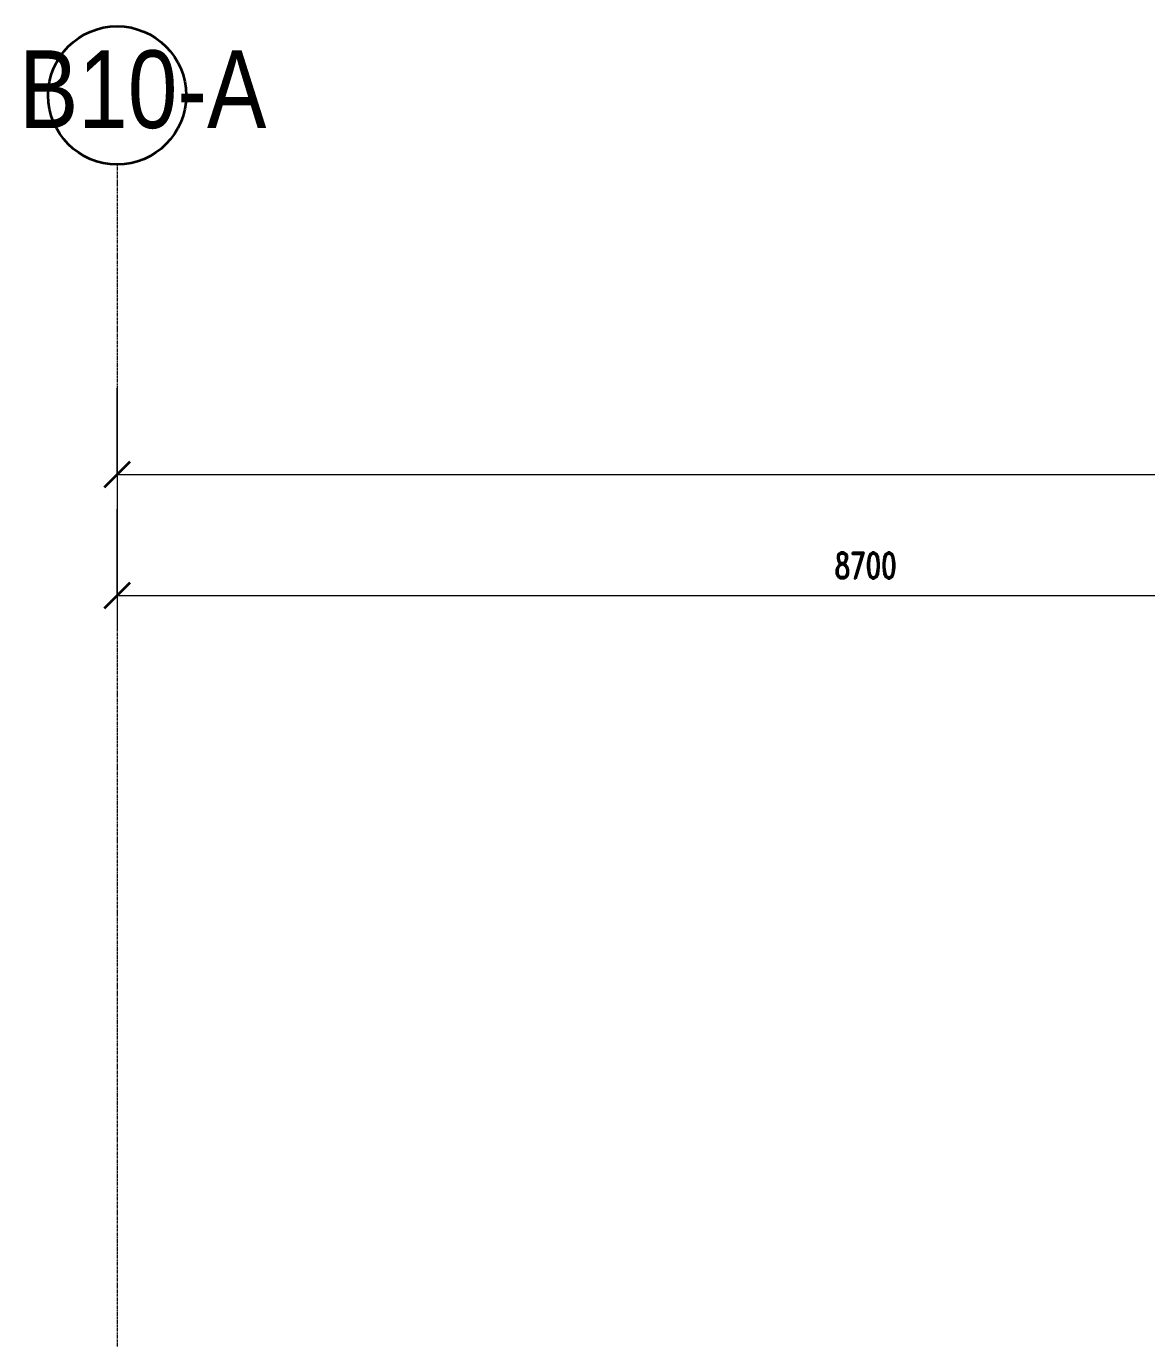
# Model space of a CAD drawing. Header units: millimetres. Extents: x 168964 to 234689, y -27981 to 8299.
# Drawn here: x 190555 to 197041, y 702 to 8299 of the extents above; entities that cross this region are included whole.
import ezdxf

# ---------------------------------------------------------------- set-up
doc = ezdxf.new("R2010")
doc.units = ezdxf.units.MM
doc.linetypes.add('轴网线', pattern=[22.24, 12.7, -3.18, 3.18, -3.18])
for name, color, linetype, lineweight in [('A-____-____-DIMS', 7, 'Continuous', 5), ('A-____-____-DIMS-100', 7, 'Continuous', 5), ('S-GRID-____-IDEN', 7, 'Continuous', 5), ('S-GRID-____-OTLN', 7, 'Continuous', 5)]:
    doc.layers.add(name, color=color, linetype=linetype, lineweight=lineweight)
doc.styles.add('RomanD', font='romand__.ttf', dxfattribs={"width": 0.7, "height": 150})
doc.styles.add('TJ_FangSong_Narrow_3', font='', dxfattribs={"height": 450})
doc.styles.get('TJ_FangSong_Narrow_3').set_extended_font_data('TJ_FangSong_Narrow')
doc.dimstyles.new('对角线_-_1_5mm_RomanD_1_20_1', dxfattribs={"dimscale": 304.8, "dimtxt": 150.53621, "dimasz": 0.492126, "dimexe": 0.656168, "dimexo": 0.0625, "dimgap": 0.164042, "dimtad": 1, "dimdec": 0, "dimzin": 0, "dimdsep": 46, "dimtxsty": 'RomanD', "dimblk1": 'OBLIQUE', "dimblk2": 'OBLIQUE', "dimsah": 1, "dimcen": 0.09, "dimazin": 0, "dimtfac": 1, "dimtdec": 4, "dimtix": 1, "dimtmove": 0, "dimatfit": 3, "dimfxl": 1.64042, "dimfxlon": 1, "dimtvp": 1, "dimtolj": 1, "dimtzin": 0, "dimarcsym": 2})

# ---------------------------------------------------------------- blocks, each defined once
blk = doc.blocks.new('DIMBLOCK11-ELV_3F')
at = {"layer": 'A-____-____-DIMS-100', "color": 250, "true_color": 0x444444, "transparency": 16777216}
for p, q in [((156600, 6204.1), (156600, 5504.1)), ((156600, 5704.1), (156600, 6204.1)), ((191400, 2583.4), (191400, 5904.1)), ((156600, 5704.1), (191400, 5704.1)), ((191400, 5704.1), (191400, 2583.4))]:
    blk.add_line(p, q, dxfattribs=at)
at = {"layer": 'A-____-____-DIMS-100', "color": 250, "lineweight": 35, "true_color": 0x444444, "transparency": 16777216}
for p, q in [((156600, 5704.1), (156675, 5779.1)), ((191400, 5704.1), (191475, 5779.1)), ((156600, 5704.1), (156525, 5629.1)), ((191400, 5704.1), (191325, 5629.1))]:
    blk.add_line(p, q, dxfattribs=at)
at = {"layer": 'A-____-____-DIMS-100', "color": 0, "transparency": 16777216, "insert": (173753.9, 5953.3), "char_height": 150, "width": 590.565, "attachment_point": 1, "line_spacing_factor": 1.146391, "style": 'RomanD'}
blk.add_mtext('34800', dxfattribs=at)
blk = doc.blocks.new('_Oblique')
at = {"color": 0, "linetype": 'ByBlock', "lineweight": -2}
blk.add_line((-0.5, -0.5), (0.5, 0.5), dxfattribs=at)
blk = doc.blocks.new('DIMBLOCK17-ELV_3F')
at = {"layer": 'A-____-____-DIMS-100', "color": 250, "true_color": 0x444444, "transparency": 16777216}
for p, q in [((156600, 5504.1), (156600, 4804.1)), ((156600, 5004.1), (156600, 5504.1)), ((165300, 5504.1), (165300, 4804.1)), ((165300, 5004.1), (165300, 5504.1)), ((156600, 5004.1), (165300, 5004.1))]:
    blk.add_line(p, q, dxfattribs=at)
at = {"layer": 'A-____-____-DIMS-100', "color": 250, "lineweight": 35, "true_color": 0x444444, "transparency": 16777216}
for p, q in [((156600, 5004.1), (156675, 5079.1)), ((165300, 5004.1), (165375, 5079.1)), ((156600, 5004.1), (156525, 4929.1)), ((165300, 5004.1), (165225, 4929.1))]:
    blk.add_line(p, q, dxfattribs=at)
at = {"layer": 'A-____-____-DIMS-100', "color": 0, "transparency": 16777216, "insert": (160753.2, 5253.3), "char_height": 150, "width": 472.452, "attachment_point": 1, "line_spacing_factor": 1.146391, "style": 'RomanD'}
blk.add_mtext('8700', dxfattribs=at)
blk = doc.blocks.new('轴网 - R4_0-512320-ELV_3F')
at = {"layer": 'S-GRID-____-IDEN', "color": 160, "lineweight": 35, "true_color": 0x4444ff}
blk.add_circle((0, 0), 4, dxfattribs=at)
blk = doc.blocks.new('YXQH_AR_B9-20_rvt-2-ELV_3F')
at = {"layer": 'S-GRID-____-OTLN', "color": 160, "linetype": '轴网线', "true_color": 0x4444ff}
blk.add_line((156600, 7499.5), (156600, -27181.2), dxfattribs=at)
at = {"color": 250, "lineweight": 5, "true_color": 0x444444, "xscale": 99.99999999999993, "yscale": 99.99999999999993, "zscale": 99.99999999999993, "rotation": 180}
blk.add_blockref('轴网 - R4_0-512320-ELV_3F', (156600, 7899.5), dxfattribs=at)
at = {"layer": 'S-GRID-____-IDEN', "color": 250, "true_color": 0x444444, "insert": (156031.7, 8160), "char_height": 450, "width": 1370.886, "attachment_point": 1, "style": 'TJ_FangSong_Narrow_3'}
blk.add_mtext('B10-A', dxfattribs=at)
at = {"layer": 'A-____-____-DIMS', "color": 250, "true_color": 0x444444}
for base, p1, p2, override, picture, middle in [((191400, 5704.1), (156600, 6204.1), (191400, 2583.4), {"dimpost": '<>', "dimfxl": 34987.850937}, 'DIMBLOCK11-ELV_3F', (174000, 5829.1)), ((165300, 5004.1), (156600, 5504.1), (165300, 5504.1), {"dimpost": '<>', "dimfxl": 8700}, 'DIMBLOCK17-ELV_3F', (160950, 5129.1))]:
    dim = blk.add_linear_dim(base=base, p1=p1, p2=p2, dimstyle='对角线_-_1_5mm_RomanD_1_20_1', override=override, dxfattribs=at)
    dim.commit()
    dim.dimension.update_dxf_attribs({"geometry": picture, "text_midpoint": middle})

msp = doc.modelspace()

# ---------------------------------------------------------------- block references
at = {"lineweight": 5}
msp.add_blockref('YXQH_AR_B9-20_rvt-2-ELV_3F', (34480.9, 0), dxfattribs=at)

doc.saveas('drawing.dxf')
